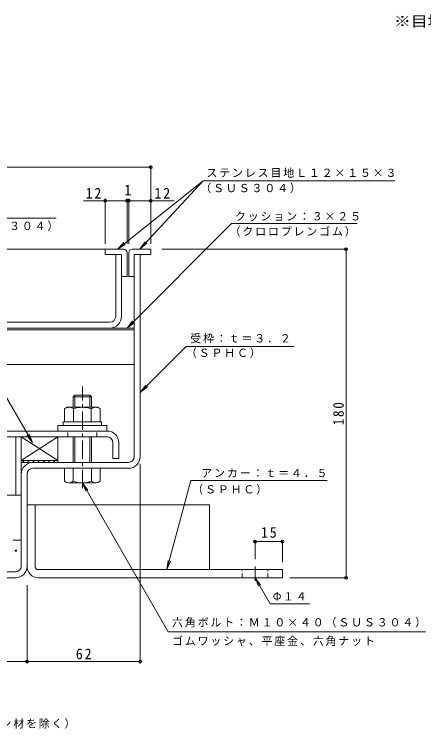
# Model space of a CAD drawing. Units: millimetres on the paper, enlarged 10 times, with parts at other scales. Extents: x -3310 to 3905, y -2751 to 2660.
# Drawn here: x -927 to 195, y -2374 to -418 of the extents above; entities that cross this region are included whole.
import ezdxf
from ezdxf.enums import TextEntityAlignment as Align

# ---------------------------------------------------------------- set-up
doc = ezdxf.new("R2010")
doc.units = ezdxf.units.MM
doc.header["$LTSCALE"] = 10
doc.header["$PDMODE"] = 32
doc.header["$PDSIZE"] = 8
doc.linetypes.add('CHAIN1', pattern=[8, 5, -1, 1, -1])
doc.linetypes.add('DASHED1', pattern=[1.8, 1.2, -0.6])
for name, color, linetype, lineweight in [('5-5', 7, 'Continuous', 9), ('D-1', 2, 'Continuous', 9), ('D-2', 3, 'Continuous', 9), ('D-3', 4, 'Continuous', 9), ('D-4', 4, 'Continuous', 9), ('D-5', 7, 'Continuous', 9), ('D-6', 6, 'Continuous', 9), ('D-7', 5, 'Continuous', 5), ('D-A', 3, 'Continuous', 9), ('D-C', 5, 'Continuous', 5), ('D-E', 3, 'Continuous', 9), ('D-F', 7, 'Continuous', 9)]:
    doc.layers.add(name, color=color, linetype=linetype, lineweight=lineweight)
doc.styles.add('ＭＳ ゴシック', font='')
doc.styles.get('ＭＳ ゴシック').set_extended_font_data('MS Gothic')

msp = doc.modelspace()

# ---------------------------------------------------------------- linework, layer by layer
at = {"layer": 'D-1'}
for p, q in [((-598.13, -1628.83), (-598.13, -1075.83)), ((-598.13, -1075.83), (-582.13, -1075.83)), ((-582.13, -1075.83), (-582.13, -1628.83)), ((-614.13, -1644.83), (-876.13, -1644.83)), ((-765.63, -1660.83), (-876.13, -1660.83)), ((-715.63, -1660.83), (-614.13, -1660.83)), ((-908.13, -1928.83), (-908.13, -1676.83)), ((-892.13, -1676.83), (-892.13, -1928.83)), ((-924.13, -1944.83), (-1158.13, -1944.83)), ((-924.13, -1960.83), (-1158.13, -1960.83))]:
    msp.add_line(p, q, dxfattribs=at)
for centre, radius, start, end in [((-614.13, -1628.83), 32, 270, 0), ((-614.13, -1628.83), 16, 270, 0), ((-876.13, -1676.83), 32, 90, 180), ((-876.13, -1676.83), 16, 90, 180), ((-924.13, -1928.83), 16, 270, 0), ((-924.13, -1928.83), 32, 270, 0)]:
    msp.add_arc(centre, radius, start, end, dxfattribs=at)
at = {"layer": 'D-2'}
for p, q in [((-633.13, -1075.83), (-649.13, -1075.83)), ((-649.13, -1244.83), (-649.13, -1075.83)), ((-633.13, -1244.83), (-633.13, -1075.83)), ((-665.13, -1260.83), (-2383.89, -1260.83)), ((-2383.89, -1276.83), (-665.13, -1276.83))]:
    msp.add_line(p, q, dxfattribs=at)
for radius in [16, 32]:
    msp.add_arc((-665.13, -1244.83), radius, 270, 0, dxfattribs=at)
at = {"layer": 'D-3'}
for p, q in [((-2383.89, -1060.83), (-678.13, -1060.83)), ((-678.13, -1060.83), (-678.13, -1075.83)), ((-628.13, -1060.83), (-678.13, -1060.83)), ((-678.13, -1075.83), (-633.13, -1075.83)), ((-633.13, -1075.83), (-633.13, -1135.83)), ((-613.13, -1070.83), (-613.13, -1135.83)), ((-603.13, -1060.83), (-553.13, -1060.83)), ((-598.13, -1075.83), (-598.13, -1135.83)), ((-613.13, -1135.83), (-598.13, -1135.83))]:
    msp.add_line(p, q, dxfattribs=at)
for points in [[(-618.13, -1070.83), (-618.13, -1135.83), (-633.13, -1135.83)], [(-553.13, -1060.83), (-553.13, -1075.83), (-598.13, -1075.83)]]:
    msp.add_lwpolyline(points, dxfattribs=at)
for centre, start, end in [((-628.13, -1070.83), 0, 90), ((-603.13, -1070.83), 90, 180)]:
    msp.add_arc(centre, 10, start, end, dxfattribs=at)
at = {"layer": 'D-4'}
for p, q in [((-930.13, -1857.48), (-908.13, -1857.48)), ((-908.13, -1928.83), (-908.13, -1857.48)), ((-924.13, -1944.83), (-947.65, -1944.83))]:
    msp.add_line(p, q, dxfattribs=at)
at = {"layer": 'D-4', "color": 2}
msp.add_lwpolyline([(-924.39, -1887.72), (-924.39, -1884.72), (-921.39, -1884.72), (-921.39, -1887.72)], close=True, dxfattribs=at)
at = {"layer": 'D-4'}
msp.add_arc((-924.13, -1928.83), 16, 270, 0, dxfattribs=at)
at = {"layer": 'D-5'}
for p, q in [((-409.59, -873.43), (-644.23, -1060.83)), ((-409.59, -873.43), (-583.1, -1060.83)), ((-409.59, -873.43), (116.26, -873.43)), ((-812.36, -976.25), (-1085.62, -976.25)), ((-331.77, -990.69), (-617.9, -1276.83)), ((-331.77, -990.69), (12.77, -990.69)), ((-644.22, -1060.82), (-626.89, -1042.8)), ((-644.22, -1060.82), (-622.82, -1047.9)), ((-583.1, -1060.83), (-568.66, -1040.42)), ((-583.1, -1060.83), (-563.87, -1044.86)), ((-617.9, -1276.83), (-602.68, -1256.99)), ((-617.9, -1276.83), (-598.06, -1261.61)), ((-456.16, -1327.29), (-582.13, -1453.27)), ((-456.16, -1327.29), (-159.82, -1327.29)), ((-582.13, -1453.27), (-566.91, -1433.43)), ((-582.13, -1453.27), (-562.3, -1438.05)), ((-951.47, -1462.08), (-877.27, -1590.6)), ((-877.27, -1590.6), (-892.49, -1570.77)), ((-877.27, -1590.6), (-886.84, -1567.5)), ((-740.63, -1700.83), (-731.06, -1723.93)), ((-443.44, -1694.7), (-508.72, -1938.33)), ((-443.44, -1694.7), (-69.4, -1694.7)), ((-508.72, -1938.33), (-505.46, -1913.54)), ((-508.72, -1938.33), (-499.15, -1915.23)), ((-267.13, -1960.83), (-226.02, -2032.04)), ((-267.13, -1960.83), (-257.56, -1983.93)), ((-267.13, -1960.83), (-251.91, -1980.66)), ((-226.02, -2032.04), (-117.97, -2032.04)), ((-505.02, -2108.93), (199.85, -2108.93))]:
    msp.add_line(p, q, dxfattribs=at)
msp.add_lwpolyline([(-505.02, -2108.93), (-740.63, -1700.83), (-725.41, -1720.66)], dxfattribs=at)
at = {"layer": 'D-6'}
for p, q in [((-598.13, -1276.83), (-2383.89, -1276.83)), ((-598.13, -1281.83), (-1151.88, -1281.83)), ((-1358.97, -1376.83), (-598.13, -1376.83)), ((-808.13, -1574.83), (-908.13, -1639.83)), ((-908.13, -1574.83), (-908.13, -1639.83)), ((-808.13, -1639.83), (-908.13, -1639.83))]:
    msp.add_line(p, q, dxfattribs=at)
at = {"layer": 'D-6', "color": 134, "lineweight": 5}
for p, q in [((-923.13, -1574.83), (-923.13, -1734.83)), ((-908.13, -1574.83), (-923.13, -1574.83)), ((-923.13, -1734.83), (-2357.76, -1734.83))]:
    msp.add_line(p, q, dxfattribs=at)
msp.add_lwpolyline([(-908.13, -1574.83), (-908.13, -1734.83), (-923.13, -1734.83)], dxfattribs=at)
at = {"layer": 'D-6'}
msp.add_lwpolyline([(-808.13, -1639.83), (-808.13, -1574.83), (-908.13, -1574.83)], close=True, dxfattribs=at)
at = {"layer": 'D-7', "linetype": 'CHAIN1'}
msp.add_line((-740.63, -1715.22), (-740.63, -1436.57), dxfattribs=at)
at = {"layer": 'D-7'}
for p, q in [((-761.57, -1460.83), (-765.63, -1464.89)), ((-715.63, -1464.89), (-765.63, -1464.89)), ((-765.63, -1493.83), (-765.63, -1464.89)), ((-719.69, -1460.83), (-761.57, -1460.83)), ((-761.57, -1493.83), (-761.57, -1460.83)), ((-719.69, -1460.83), (-715.63, -1464.89)), ((-719.69, -1493.83), (-719.69, -1460.83)), ((-715.63, -1464.89), (-715.63, -1493.83)), ((-765.63, -1644.83), (-765.63, -1574.83)), ((-761.57, -1644.83), (-761.57, -1574.83)), ((-719.69, -1644.83), (-719.69, -1574.83)), ((-715.63, -1574.83), (-715.63, -1644.83)), ((-789.63, -1696.36), (-789.63, -1660.83)), ((-691.63, -1660.83), (-789.63, -1660.83)), ((-765.63, -1696.36), (-765.63, -1660.83)), ((-715.63, -1660.83), (-715.63, -1696.36)), ((-691.63, -1696.36), (-691.63, -1660.83)), ((-703.63, -1700.83), (-777.63, -1700.83))]:
    msp.add_line(p, q, dxfattribs=at)
at = {"layer": 'D-7', "color": 2, "lineweight": 9}
for p, q in [((-789.71, -1497.63), (-783.13, -1493.83)), ((-789.71, -1497.63), (-789.71, -1533.83)), ((-698.13, -1493.83), (-783.13, -1493.83)), ((-765.17, -1497.63), (-765.17, -1533.83)), ((-716.09, -1497.63), (-716.09, -1533.83))]:
    msp.add_line(p, q, dxfattribs=at)
at = {"layer": 'D-7', "color": 134}
for p, q in [((-808.13, -1543.83), (-808.13, -1558.83)), ((-808.13, -1543.83), (-673.13, -1543.83)), ((-673.13, -1543.83), (-673.13, -1558.83)), ((-808.13, -1558.83), (-673.13, -1558.83))]:
    msp.add_line(p, q, dxfattribs=at)
at = {"layer": 'D-7', "color": 6, "lineweight": 9}
for p, q in [((-793.13, -1533.83), (-793.13, -1543.83)), ((-793.13, -1543.83), (-688.13, -1543.83))]:
    msp.add_line(p, q, dxfattribs=at)
at = {"layer": 'D-7', "color": 2, "lineweight": 9}
msp.add_lwpolyline([(-698.13, -1493.83), (-691.56, -1497.63), (-691.56, -1533.83), (-789.71, -1533.83)], dxfattribs=at)
at = {"layer": 'D-7', "color": 6, "lineweight": 9}
msp.add_lwpolyline([(-793.13, -1533.83), (-688.13, -1533.83), (-688.13, -1543.83)], dxfattribs=at)
at = {"layer": 'D-7', "color": 2, "lineweight": 9}
for centre, radius, start, end in [((-775.22, -1522.71), 28.97, 94.38438, 120), ((-778.2, -1518.03), 24.21, 57.42749, 88.18784), ((-740.63, -1575.03), 81.2, 72.41188, 107.5881), ((-703.06, -1518.03), 24.21, 91.81215, 122.57249), ((-706.04, -1522.71), 28.97, 59.99998, 85.6156)]:
    msp.add_arc(centre, radius, start, end, dxfattribs=at)
at = {"layer": 'D-7'}
for centre, radius, start, end in [((-777.63, -1682.5), 18.33, 229.1022, 310.89809), ((-740.63, -1628.75), 72.08, 249.70546, 290.29454), ((-703.63, -1682.5), 18.33, 229.10191, 310.8978)]:
    msp.add_arc(centre, radius, start, end, dxfattribs=at)
at = {"layer": 'D-A'}
for p, q in [((-672.63, -1558.83), (-2383.89, -1558.83)), ((-672.63, -1574.83), (-2383.89, -1574.83)), ((-656.63, -1590.83), (-656.63, -1633.83)), ((-640.63, -1590.83), (-640.63, -1633.83)), ((-656.63, -1633.83), (-640.63, -1633.83))]:
    msp.add_line(p, q, dxfattribs=at)
at = {"layer": 'D-A', "linetype": 'DASHED1'}
for p, q in [((-780.63, -1574.83), (-780.63, -1558.83)), ((-700.63, -1574.83), (-700.63, -1558.83))]:
    msp.add_line(p, q, dxfattribs=at)
at = {"layer": 'D-A'}
for radius in [32, 16]:
    msp.add_arc((-672.63, -1590.83), radius, 0, 90, dxfattribs=at)
at = {"layer": 'D-C', "color": 7, "lineweight": 9}
for p, q in [((-905.28, -1644.83), (-900.28, -1639.83)), ((-891.14, -1644.83), (-886.14, -1639.83)), ((-877, -1644.83), (-872, -1639.83)), ((-862.85, -1644.83), (-857.85, -1639.83)), ((-848.71, -1644.83), (-843.71, -1639.83)), ((-834.57, -1644.83), (-829.57, -1639.83)), ((-820.43, -1644.83), (-815.43, -1639.83))]:
    msp.add_line(p, q, dxfattribs=at)
msp.add_lwpolyline([(-808.13, -1639.83), (-808.13, -1644.83), (-908.13, -1644.83), (-908.13, -1639.83)], close=True, dxfattribs=at)
at = {"layer": 'D-E'}
for p, q in [((-892.13, -1760.83), (-892.13, -1928.83)), ((-892.13, -1760.83), (-869.63, -1760.83)), ((-869.63, -1930.83), (-869.63, -1760.83)), ((-862.13, -1938.33), (-192.13, -1938.33)), ((-192.13, -1938.33), (-192.13, -1960.83)), ((-192.13, -1960.83), (-862.13, -1960.83))]:
    msp.add_line(p, q, dxfattribs=at)
at = {"layer": 'D-E', "linetype": 'CHAIN1'}
msp.add_line((-267.13, -1969.56), (-267.13, -1930.12), dxfattribs=at)
at = {"layer": 'D-E', "linetype": 'DASHED1'}
for p, q in [((-302.13, -1960.83), (-302.13, -1938.33)), ((-232.13, -1960.83), (-232.13, -1938.33))]:
    msp.add_line(p, q, dxfattribs=at)
at = {"layer": 'D-E'}
msp.add_lwpolyline([(-869.63, -1760.83), (-392.13, -1760.83), (-392.13, -1938.33)], dxfattribs=at)
for radius, start in [(30, 176.17647), (7.5, 180.00027)]:
    msp.add_arc((-862.13, -1930.83), radius, start, 270, dxfattribs=at)
at = {"layer": 'D-F'}
for p, q in [((-553.13, -836.64), (-2383.89, -836.64)), ((-553.13, -1045.83), (-553.13, -831.64)), ((-737.7, -928.2), (-618.13, -928.2)), ((-678.13, -1045.83), (-678.13, -923.2)), ((-618.13, -1045.83), (-618.13, -923.2)), ((-618.13, -928.2), (-613.13, -928.2)), ((-613.13, -1045.83), (-613.13, -923.2)), ((-613.13, -928.2), (-488.78, -928.2)), ((-14.5, -1060.83), (-523.13, -1060.83)), ((-17.5, -1960.83), (-17.5, -1060.83)), ((-582.13, -2193.3), (-582.13, -1648.83)), ((-267.13, -1858.52), (-267.13, -1910.12)), ((-192.13, -1858.52), (-192.13, -1918.33)), ((-267.13, -1861.52), (-192.13, -1861.52)), ((-14.5, -1960.83), (-172.13, -1960.83)), ((-892.06, -2193.3), (-892.06, -1980.83)), ((-1158.14, -2190.3), (-892.06, -2190.3)), ((-892.06, -2190.3), (-582.13, -2190.3))]:
    msp.add_line(p, q, dxfattribs=at)
for p in [(-553.13, -836.64), (-678.13, -928.2), (-618.13, -928.2), (-613.13, -928.2), (-553.13, -928.2), (-17.5, -1060.83), (-267.13, -1861.52), (-192.13, -1861.52), (-17.5, -1960.83), (-892.06, -2190.3), (-582.13, -2190.3)]:
    msp.add_point(p, dxfattribs=at)

# ---------------------------------------------------------------- texts
at = {"layer": '5-5', "color": 2, "style": 'ＭＳ ゴシック', "width": 1.15}
msp.add_text('※目地を揃えるため仮溶接を施してください。', height=29.33, dxfattribs=at).set_placement((113.88, -460.08), align=Align.BOTTOM_LEFT)
at = {"layer": 'D-5', "char_height": 21.99, "attachment_point": 7, "style": 'ＭＳ ゴシック'}
for s, insert in [('\\T1.17;ステンレス目地Ｌ１２×１５×３', (-400.39, -865.26)), ('\\T1.17;（ＳＵＳ３０４）', (-417.23, -907.7)), ('\\T1.17;クッション：３×２５', (-322.21, -984.37)), ('\\T1.17;（ＳＵＳ３０４）', (-1081.93, -1011.32)), ('\\T1.17;（クロロプレンゴム）', (-337.03, -1026.47)), ('\\T1.17;受枠：ｔ＝３．２', (-444.66, -1318.73)), ('\\T1.17;（ＳＰＨＣ）', (-456.82, -1358.88)), ('\\T1.17;アンカー：ｔ＝４．５', (-414.4, -1686.18)), ('\\T1.17;（ＳＰＨＣ）', (-439.38, -1732.78)), ('\\T1.17;Φ１４', (-218.71, -2023.52)), ('\\T1.17;六角ボルト：Ｍ１０×４０（ＳＵＳ３０４）', (-494.87, -2096.91)), ('\\T1.17;ゴムワッシャ、平座金、六角ナット', (-494.87, -2147.73)), ('\\T1.17;表面処理：下塗り＋焼付塗装（但し目地、把手、パッキン、クッション材を除く）', (-2053.13, -2374.09))]:
    msp.add_mtext(s, dxfattribs=dict(at, insert=insert))
at = {"layer": 'D-F', "color": 2, "style": 'ＭＳ ゴシック'}
msp.add_text('1', height=29.33, dxfattribs=at).set_placement((-625.63, -922.2), align=Align.BOTTOM_LEFT)
at = {"layer": 'D-F', "color": 2, "char_height": 29.33, "attachment_point": 7, "style": 'ＭＳ ゴシック'}
for s, insert in [('\\T1.27;\\W0.95;12', (-731.6, -922.2)), ('\\T1.27;\\W0.95;12', (-542.86, -922.2)), ('\\T1.27;\\W0.95;15', (-250.88, -1851.52)), ('\\T1.27;\\W0.95;62', (-758.35, -2184.3))]:
    msp.add_mtext(s, dxfattribs=dict(at, insert=insert))
at = {"layer": 'D-F', "color": 2, "insert": (-23.5, -1543.33), "char_height": 29.33, "attachment_point": 7, "rotation": 90, "style": 'ＭＳ ゴシック'}
msp.add_mtext('\\T1.27;\\W0.9;180', dxfattribs=at)

doc.saveas('drawing.dxf')
